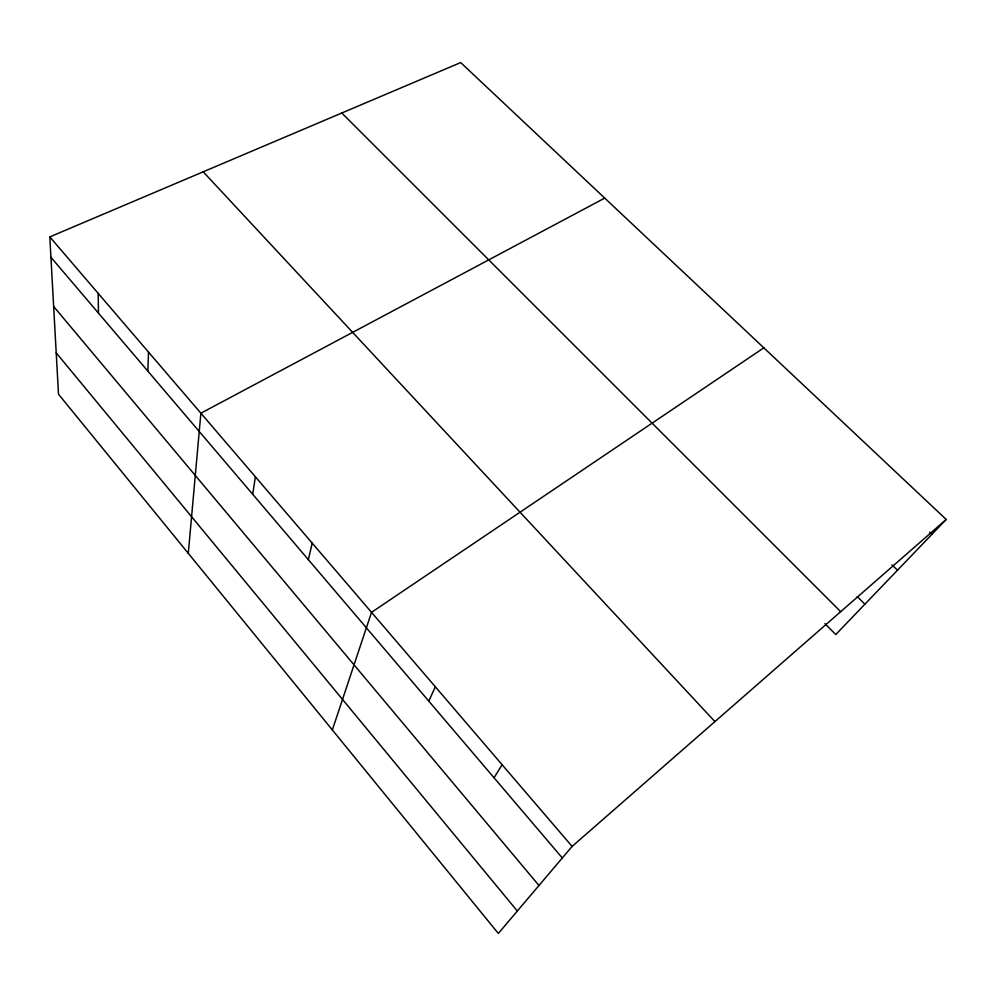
<?xml version="1.0" encoding="UTF-8"?>
<svg xmlns="http://www.w3.org/2000/svg" width="996" height="996" viewBox="0 0 996 996"><rect width="100%" height="100%" fill="white"/><g stroke="black" fill="none" stroke-linecap="round" stroke-linejoin="round"><path stroke-width="1.49" d="M147.869 371.147L148.516 352.098M188.294 553.34L200.881 413.203L604.721 198.104M252.685 494.265L255.399 476.835M308.349 559.652L312.234 543.156M332.353 729.956L371.52 612.341L763.832 347.841M428.778 701.097L435.339 686.817M494.028 777.752L502.133 764.754M946.2 519.451L572.115 846.413L498.324 933.439L58.503 394.217L49.8 236.899L460.687 62.561L946.2 519.451L835.756 634.564L824.925 623.645M929.716 532.163L931.957 534.304M891.968 564.856L897.496 570.21M857.257 596.629L864.902 604.186M341.802 113.009L840.699 611.669M203.209 171.81L714.929 721.59M49.8 236.899L572.115 846.413M50.921 257.267L562.317 857.967M53.647 306.457L538.973 885.506M56.212 352.845L517.322 911.029M98.193 293.372L98.467 313.118"/></g></svg>
